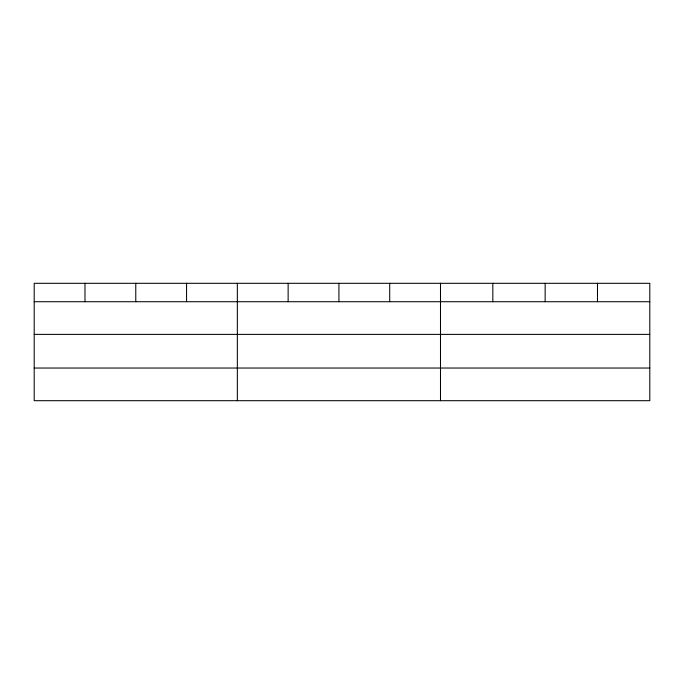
<?xml version="1.0" encoding="UTF-8"?>
<svg xmlns="http://www.w3.org/2000/svg" width="684" height="684" viewBox="0 0 684 684"><rect width="100%" height="100%" fill="white"/><g stroke="black" fill="none" stroke-linecap="round" stroke-linejoin="round"><path stroke-width="1.03" d="M649.8 334.382L649.8 283.304L34.2 283.304L34.2 400.696L649.8 400.696L649.8 334.382L34.2 334.382M34.2 301.721L649.8 301.721M34.2 368.035L649.8 368.035M597.474 283.304L597.474 301.721M545.148 283.304L545.148 301.721M492.822 283.304L492.822 301.721M440.496 283.304L440.496 400.696M389.709 283.304L389.709 301.721M338.922 283.304L338.922 301.721M288.135 283.304L288.135 301.721M237.348 283.304L237.348 400.696M186.561 283.304L186.561 301.721M135.774 283.304L135.774 301.721M84.987 283.304L84.987 301.721"/></g></svg>
